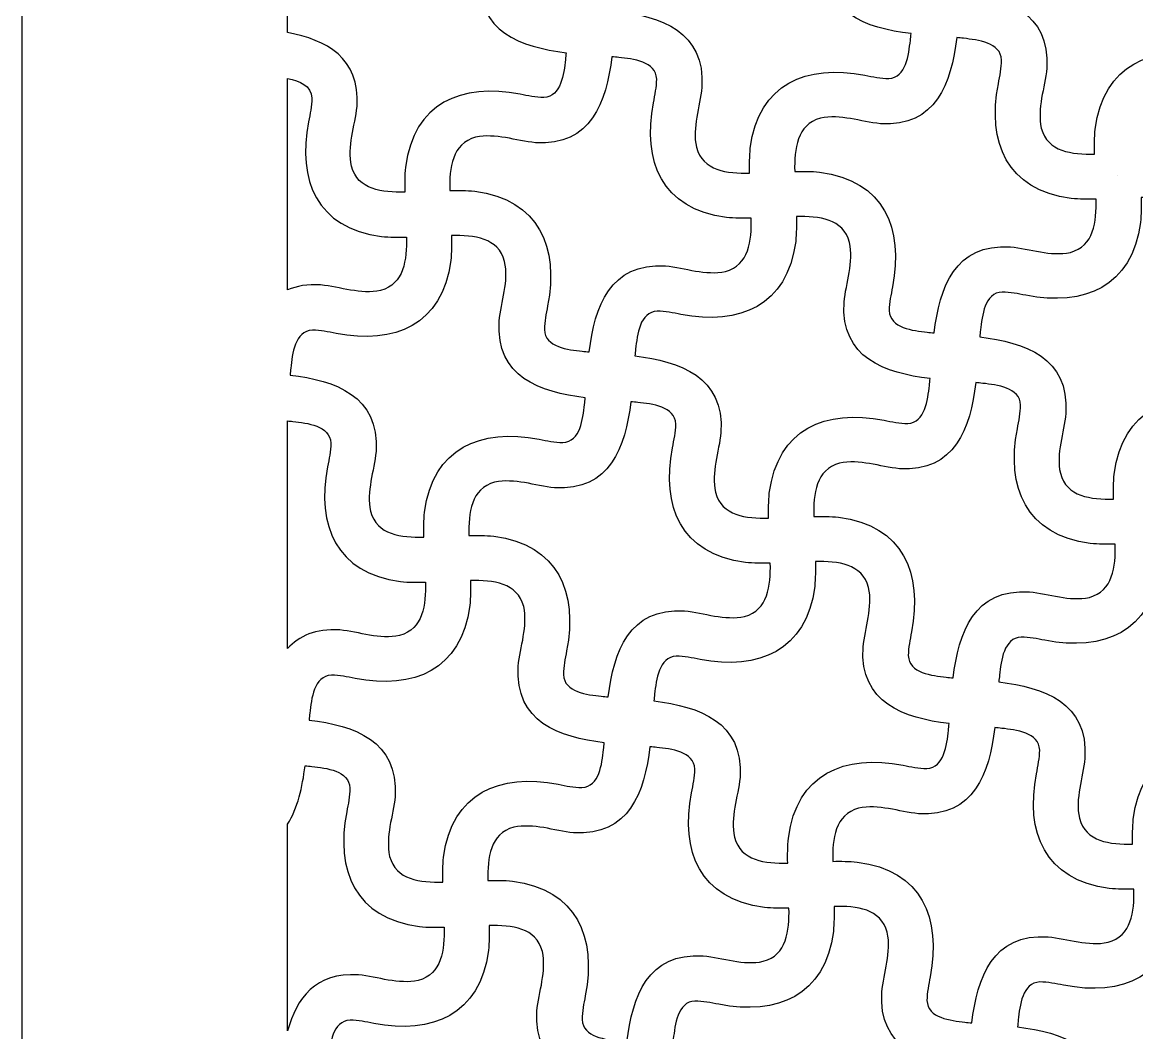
# Model space of a CAD drawing. Header units: centimetres. Extents: x 21.4 to 26.3, y -9 to 9.
# Drawn here: x 21.355 to 23.76, y -0.349 to 1.831 of the extents above; entities that cross this region are included whole.
import ezdxf

# ---------------------------------------------------------------- set-up
doc = ezdxf.new("R2010")
doc.units = ezdxf.units.CM
doc.header["$MEASUREMENT"] = 0
doc.layers.add('layer 1', color=7, linetype='Continuous')

msp = doc.modelspace()

# ---------------------------------------------------------------- linework, layer by layer
at = {"layer": 'layer 1', "color": 250, "lineweight": 30}
for points, knots in [([(26.26393, 9.00077), (24.62756, 9.00077), (22.9912, 9.00077), (21.35484, 9.00077), (21.35484, 9.00077), (21.35484, 3.53168), (21.35484, -1.93741), (21.35484, -7.4065), (21.35484, -7.4065), (21.35485, -7.4065), (21.35487, -7.4065), (21.35488, -7.4065), (21.35488, -7.4065), (21.35488, -7.93741), (21.35488, -8.46832), (21.35488, -8.99923), (21.35488, -8.99923), (21.54579, -8.99923), (21.7367, -8.99923), (21.92761, -8.99923), (21.92761, -8.99923), (21.92761, -8.91741), (21.92761, -8.83559), (21.92761, -8.75378), (21.92761, -8.75378), (22.12955, -8.75378), (22.33149, -8.75378), (22.53343, -8.75378), (22.53343, -8.75378), (22.53343, -8.5939), (22.53343, -8.43402), (22.53343, -8.27413), (22.53343, -8.27413), (22.61512, -8.27251), (22.69682, -8.27088), (22.77852, -8.26924), (22.77852, -8.26924), (22.79303, -8.31061), (22.81203, -8.34649), (22.84361, -8.37815), (22.84361, -8.37815), (22.87451, -8.40916), (22.90645, -8.42833), (22.94397, -8.43705), (22.94397, -8.43705), (22.99363, -8.4486), (23.04607, -8.44357), (23.08592, -8.4088), (23.08592, -8.4088), (23.1245, -8.37513), (23.14676, -8.32123), (23.15475, -8.2698), (23.15475, -8.2698), (23.17757, -8.27211), (23.19699, -8.27158), (23.2153, -8.26896), (23.2153, -8.26896), (23.30666, -8.25588), (23.34982, -8.19807), (23.35753, -8.11089), (23.35753, -8.11089), (23.35942, -8.08953), (23.35792, -8.06844), (23.35113, -8.04988), (23.35113, -8.04988), (23.35257, -8.05023), (23.354, -8.05059), (23.35544, -8.05095), (23.35544, -8.05095), (23.38768, -8.0621), (23.41992, -8.07324), (23.45216, -8.08439), (23.45216, -8.08439), (23.47151, -8.28195), (23.62407, -8.43577), (23.8094, -8.43577), (23.8094, -8.43577), (23.99474, -8.43577), (24.1473, -8.28195), (24.16664, -8.08439), (24.16664, -8.08439), (24.19889, -8.07324), (24.23113, -8.0621), (24.26337, -8.05095), (24.26337, -8.05095), (24.2648, -8.05059), (24.26624, -8.05023), (24.26767, -8.04988), (24.26767, -8.04988), (24.26089, -8.06844), (24.25938, -8.08953), (24.26127, -8.11089), (24.26127, -8.11089), (24.26899, -8.19807), (24.31214, -8.25588), (24.40351, -8.26896), (24.40351, -8.26896), (24.42182, -8.27158), (24.44123, -8.27211), (24.46405, -8.2698), (24.46405, -8.2698), (24.47205, -8.32123), (24.49431, -8.37513), (24.53288, -8.4088), (24.53288, -8.4088), (24.57274, -8.44357), (24.62518, -8.4486), (24.67483, -8.43705), (24.67483, -8.43705), (24.71235, -8.42833), (24.74429, -8.40916), (24.7752, -8.37815), (24.7752, -8.37815), (24.80677, -8.34649), (24.82578, -8.31061), (24.84029, -8.26924), (24.84029, -8.26924), (24.92198, -8.27088), (25.00368, -8.27251), (25.08538, -8.27413), (25.08538, -8.27413), (25.08538, -8.43402), (25.08538, -8.5939), (25.08538, -8.75378), (25.08538, -8.75378), (25.28732, -8.75378), (25.48926, -8.75378), (25.6912, -8.75378), (25.6912, -8.75378), (25.6912, -8.83559), (25.6912, -8.91741), (25.6912, -8.99923), (25.6912, -8.99923), (25.88211, -8.99923), (26.07302, -8.99923), (26.26393, -8.99923), (26.26393, -8.99923), (26.26393, -8.46832), (26.26393, -7.93741), (26.26393, -7.4065), (26.26393, -7.4065), (26.26393, -1.93741), (26.26393, 3.53168), (26.26393, 9.00077)], [0, 0, 0, 0, 0.027027, 0.027027, 0.027027, 0.027027, 0.0540541, 0.0540541, 0.0540541, 0.0540541, 0.0810811, 0.0810811, 0.0810811, 0.0810811, 0.1081081, 0.1081081, 0.1081081, 0.1081081, 0.1351351, 0.1351351, 0.1351351, 0.1351351, 0.1621622, 0.1621622, 0.1621622, 0.1621622, 0.1891892, 0.1891892, 0.1891892, 0.1891892, 0.2162162, 0.2162162, 0.2162162, 0.2162162, 0.2432432, 0.2432432, 0.2432432, 0.2432432, 0.2702703, 0.2702703, 0.2702703, 0.2702703, 0.2972973, 0.2972973, 0.2972973, 0.2972973, 0.3243243, 0.3243243, 0.3243243, 0.3243243, 0.3513514, 0.3513514, 0.3513514, 0.3513514, 0.3783784, 0.3783784, 0.3783784, 0.3783784, 0.4054054, 0.4054054, 0.4054054, 0.4054054, 0.4324324, 0.4324324, 0.4324324, 0.4324324, 0.4594595, 0.4594595, 0.4594595, 0.4594595, 0.4864865, 0.4864865, 0.4864865, 0.4864865, 0.5135135, 0.5135135, 0.5135135, 0.5135135, 0.5405405, 0.5405405, 0.5405405, 0.5405405, 0.5675676, 0.5675676, 0.5675676, 0.5675676, 0.5945946, 0.5945946, 0.5945946, 0.5945946, 0.6216216, 0.6216216, 0.6216216, 0.6216216, 0.6486486, 0.6486486, 0.6486486, 0.6486486, 0.6756757, 0.6756757, 0.6756757, 0.6756757, 0.7027027, 0.7027027, 0.7027027, 0.7027027, 0.7297297, 0.7297297, 0.7297297, 0.7297297, 0.7567568, 0.7567568, 0.7567568, 0.7567568, 0.7837838, 0.7837838, 0.7837838, 0.7837838, 0.8108108, 0.8108108, 0.8108108, 0.8108108, 0.8378378, 0.8378378, 0.8378378, 0.8378378, 0.8648649, 0.8648649, 0.8648649, 0.8648649, 0.8918919, 0.8918919, 0.8918919, 0.8918919, 0.9189189, 0.9189189, 0.9189189, 0.9189189, 0.9459459, 0.9459459, 0.9459459, 0.9459459, 1, 1, 1, 1]), ([(23.66893, 1.5465), (23.62051, 1.54537), (23.56762, 1.55131), (23.55415, 1.6022), (23.55415, 1.6022), (23.54475, 1.64505), (23.56172, 1.68885), (23.56601, 1.7315), (23.56601, 1.7315), (23.57322, 1.85198), (23.47815, 1.88413), (23.38027, 1.89627), (23.38027, 1.89627), (23.38074, 1.90131), (23.38124, 1.9063), (23.38178, 1.9112), (23.38178, 1.9112), (23.38532, 1.94158), (23.39049, 1.99131), (23.42856, 1.9931), (23.42856, 1.9931), (23.44586, 1.9929), (23.46278, 1.98935), (23.47971, 1.98606), (23.47971, 1.98606), (23.60597, 1.96173), (23.70907, 2.00372), (23.72726, 2.14336), (23.72726, 2.14336), (23.72882, 2.16135), (23.72902, 2.17923), (23.72871, 2.19714), (23.72871, 2.19714), (23.77714, 2.19827), (23.83003, 2.19233), (23.8435, 2.14144), (23.8435, 2.14144), (23.8529, 2.09857), (23.83593, 2.05479), (23.83165, 2.01214), (23.83165, 2.01214), (23.82443, 1.89165), (23.91949, 1.85951), (24.01737, 1.84736), (24.01737, 1.84736), (24.01691, 1.84233), (24.01641, 1.83734), (24.01586, 1.83243), (24.01586, 1.83243), (24.01232, 1.80206), (24.00716, 1.75233), (23.96909, 1.75053), (23.96909, 1.75053), (23.95178, 1.75074), (23.93486, 1.75429), (23.91793, 1.75757), (23.91793, 1.75757), (23.79168, 1.78191), (23.68858, 1.73991), (23.67038, 1.60028), (23.67038, 1.60028), (23.66883, 1.58228), (23.66863, 1.56441), (23.66893, 1.5465)], [0, 0, 0, 0, 0.0588235, 0.0588235, 0.0588235, 0.0588235, 0.1176471, 0.1176471, 0.1176471, 0.1176471, 0.1764706, 0.1764706, 0.1764706, 0.1764706, 0.2352941, 0.2352941, 0.2352941, 0.2352941, 0.2941176, 0.2941176, 0.2941176, 0.2941176, 0.3529412, 0.3529412, 0.3529412, 0.3529412, 0.4117647, 0.4117647, 0.4117647, 0.4117647, 0.4705882, 0.4705882, 0.4705882, 0.4705882, 0.5294118, 0.5294118, 0.5294118, 0.5294118, 0.5882353, 0.5882353, 0.5882353, 0.5882353, 0.6470588, 0.6470588, 0.6470588, 0.6470588, 0.7058824, 0.7058824, 0.7058824, 0.7058824, 0.7647059, 0.7647059, 0.7647059, 0.7647059, 0.8235294, 0.8235294, 0.8235294, 0.8235294, 0.8823529, 0.8823529, 0.8823529, 0.8823529, 1, 1, 1, 1]), ([(22.63592, 1.85517), (22.63639, 1.8602), (22.63688, 1.86519), (22.63744, 1.8701), (22.63744, 1.8701), (22.64097, 1.90048), (22.64614, 1.9502), (22.68421, 1.95199), (22.68421, 1.95199), (22.70151, 1.9518), (22.71843, 1.94824), (22.73536, 1.94496), (22.73536, 1.94496), (22.86163, 1.92063), (22.96472, 1.96261), (22.98291, 2.10225), (22.98291, 2.10225), (22.98447, 2.12025), (22.98467, 2.13811), (22.98436, 2.15603), (22.98436, 2.15603), (23.03278, 2.15716), (23.08567, 2.15122), (23.09915, 2.10032), (23.09915, 2.10032), (23.10856, 2.05747), (23.09158, 2.01367), (23.08729, 1.97102), (23.08729, 1.97102), (23.08007, 1.85055), (23.17515, 1.8184), (23.27303, 1.80625), (23.27303, 1.80625), (23.27256, 1.80122), (23.27206, 1.79623), (23.27151, 1.79132), (23.27151, 1.79132), (23.26798, 1.76095), (23.26281, 1.71122), (23.22474, 1.70943), (23.22474, 1.70943), (23.20744, 1.70962), (23.19052, 1.71318), (23.17359, 1.71646), (23.17359, 1.71646), (23.04733, 1.74079), (22.94423, 1.69881), (22.92603, 1.55917), (22.92603, 1.55917), (22.92448, 1.54118), (22.92428, 1.5233), (22.92459, 1.5054), (22.92459, 1.5054), (22.87616, 1.50426), (22.82328, 1.5102), (22.8098, 1.56109), (22.8098, 1.56109), (22.80039, 1.60395), (22.81737, 1.64775), (22.82166, 1.6904), (22.82166, 1.6904), (22.82887, 1.81087), (22.7338, 1.84302), (22.63592, 1.85517)], [0, 0, 0, 0, 0.0588235, 0.0588235, 0.0588235, 0.0588235, 0.1176471, 0.1176471, 0.1176471, 0.1176471, 0.1764706, 0.1764706, 0.1764706, 0.1764706, 0.2352941, 0.2352941, 0.2352941, 0.2352941, 0.2941176, 0.2941176, 0.2941176, 0.2941176, 0.3529412, 0.3529412, 0.3529412, 0.3529412, 0.4117647, 0.4117647, 0.4117647, 0.4117647, 0.4705882, 0.4705882, 0.4705882, 0.4705882, 0.5294118, 0.5294118, 0.5294118, 0.5294118, 0.5882353, 0.5882353, 0.5882353, 0.5882353, 0.6470588, 0.6470588, 0.6470588, 0.6470588, 0.7058824, 0.7058824, 0.7058824, 0.7058824, 0.7647059, 0.7647059, 0.7647059, 0.7647059, 0.8235294, 0.8235294, 0.8235294, 0.8235294, 0.8823529, 0.8823529, 0.8823529, 0.8823529, 1, 1, 1, 1]), ([(21.92757, 1.9083), (21.92757, 1.87503), (21.92757, 1.84177), (21.92757, 1.8085), (21.92757, 1.8085), (22.0114, 1.79261), (22.08363, 1.75487), (22.07731, 1.64929), (22.07731, 1.64929), (22.07302, 1.60664), (22.05604, 1.56284), (22.06544, 1.51999), (22.06544, 1.51999), (22.07892, 1.46909), (22.13181, 1.46315), (22.18024, 1.46428), (22.18024, 1.46428), (22.17994, 1.48219), (22.18013, 1.50006), (22.18168, 1.51806), (22.18168, 1.51806), (22.19988, 1.6577), (22.30298, 1.69969), (22.42923, 1.67535), (22.42923, 1.67535), (22.44616, 1.67207), (22.46308, 1.66851), (22.48039, 1.66833), (22.48039, 1.66833), (22.51846, 1.67011), (22.52363, 1.71985), (22.52716, 1.75022), (22.52716, 1.75022), (22.52771, 1.75513), (22.52821, 1.76011), (22.52867, 1.76515), (22.52867, 1.76515), (22.4308, 1.77729), (22.33573, 1.80945), (22.34294, 1.92992), (22.34294, 1.92992), (22.34723, 1.97257), (22.3642, 2.01637), (22.3548, 2.05922), (22.3548, 2.05922), (22.34132, 2.11011), (22.28845, 2.11605), (22.24002, 2.11492), (22.24002, 2.11492), (22.24032, 2.09701), (22.24012, 2.07913), (22.23857, 2.06114), (22.23857, 2.06114), (22.22038, 1.9215), (22.11728, 1.87952), (21.99102, 1.90385), (21.99102, 1.90385), (21.97409, 1.90714), (21.95716, 1.91068), (21.93985, 1.91088), (21.93985, 1.91088), (21.9353, 1.91067), (21.93123, 1.90977), (21.92757, 1.9083)], [0, 0, 0, 0, 0.0588235, 0.0588235, 0.0588235, 0.0588235, 0.1176471, 0.1176471, 0.1176471, 0.1176471, 0.1764706, 0.1764706, 0.1764706, 0.1764706, 0.2352941, 0.2352941, 0.2352941, 0.2352941, 0.2941176, 0.2941176, 0.2941176, 0.2941176, 0.3529412, 0.3529412, 0.3529412, 0.3529412, 0.4117647, 0.4117647, 0.4117647, 0.4117647, 0.4705882, 0.4705882, 0.4705882, 0.4705882, 0.5294118, 0.5294118, 0.5294118, 0.5294118, 0.5882353, 0.5882353, 0.5882353, 0.5882353, 0.6470588, 0.6470588, 0.6470588, 0.6470588, 0.7058824, 0.7058824, 0.7058824, 0.7058824, 0.7647059, 0.7647059, 0.7647059, 0.7647059, 0.8235294, 0.8235294, 0.8235294, 0.8235294, 0.8823529, 0.8823529, 0.8823529, 0.8823529, 1, 1, 1, 1]), ([(23.02189, 1.50897), (23.02076, 1.5574), (23.02669, 1.61029), (23.07759, 1.62377), (23.07759, 1.62377), (23.12044, 1.63317), (23.16424, 1.61619), (23.2069, 1.61191), (23.2069, 1.61191), (23.32737, 1.60469), (23.35951, 1.69976), (23.37165, 1.79764), (23.37165, 1.79764), (23.37669, 1.79718), (23.38168, 1.79667), (23.38659, 1.79613), (23.38659, 1.79613), (23.41697, 1.79259), (23.4667, 1.78742), (23.46849, 1.74936), (23.46849, 1.74936), (23.46829, 1.73206), (23.46474, 1.71513), (23.46146, 1.6982), (23.46146, 1.6982), (23.43712, 1.57194), (23.4791, 1.46884), (23.61874, 1.45064), (23.61874, 1.45064), (23.63674, 1.44909), (23.65461, 1.44889), (23.67252, 1.44919), (23.67252, 1.44919), (23.67365, 1.40077), (23.66771, 1.34789), (23.61682, 1.33441), (23.61682, 1.33441), (23.57397, 1.32501), (23.53017, 1.34199), (23.48751, 1.34627), (23.48751, 1.34627), (23.36704, 1.35348), (23.3349, 1.25841), (23.32275, 1.16054), (23.32275, 1.16054), (23.31772, 1.161), (23.31274, 1.1615), (23.30782, 1.16205), (23.30782, 1.16205), (23.27745, 1.16558), (23.22771, 1.17076), (23.22592, 1.20882), (23.22592, 1.20882), (23.22612, 1.22613), (23.22967, 1.24305), (23.23295, 1.25997), (23.23295, 1.25997), (23.25728, 1.38624), (23.2153, 1.48934), (23.07566, 1.50753), (23.07566, 1.50753), (23.05767, 1.50909), (23.03979, 1.50927), (23.02189, 1.50897)], [0, 0, 0, 0, 0.0588235, 0.0588235, 0.0588235, 0.0588235, 0.1176471, 0.1176471, 0.1176471, 0.1176471, 0.1764706, 0.1764706, 0.1764706, 0.1764706, 0.2352941, 0.2352941, 0.2352941, 0.2352941, 0.2941176, 0.2941176, 0.2941176, 0.2941176, 0.3529412, 0.3529412, 0.3529412, 0.3529412, 0.4117647, 0.4117647, 0.4117647, 0.4117647, 0.4705882, 0.4705882, 0.4705882, 0.4705882, 0.5294118, 0.5294118, 0.5294118, 0.5294118, 0.5882353, 0.5882353, 0.5882353, 0.5882353, 0.6470588, 0.6470588, 0.6470588, 0.6470588, 0.7058824, 0.7058824, 0.7058824, 0.7058824, 0.7647059, 0.7647059, 0.7647059, 0.7647059, 0.8235294, 0.8235294, 0.8235294, 0.8235294, 0.8823529, 0.8823529, 0.8823529, 0.8823529, 1, 1, 1, 1]), ([(22.27754, 1.46787), (22.27641, 1.51629), (22.28234, 1.56918), (22.33324, 1.58266), (22.33324, 1.58266), (22.37609, 1.59207), (22.41989, 1.57509), (22.46254, 1.5708), (22.46254, 1.5708), (22.58302, 1.56358), (22.61517, 1.65866), (22.62731, 1.75653), (22.62731, 1.75653), (22.63234, 1.75607), (22.63733, 1.75557), (22.64223, 1.75502), (22.64223, 1.75502), (22.67262, 1.75148), (22.72234, 1.74632), (22.72414, 1.70825), (22.72414, 1.70825), (22.72394, 1.69095), (22.72039, 1.67402), (22.71711, 1.65709), (22.71711, 1.65709), (22.69277, 1.53084), (22.73476, 1.42774), (22.87438, 1.40954), (22.87438, 1.40954), (22.89239, 1.40799), (22.91027, 1.40779), (22.92817, 1.40809), (22.92817, 1.40809), (22.92931, 1.35967), (22.92336, 1.30678), (22.87246, 1.29331), (22.87246, 1.29331), (22.82961, 1.2839), (22.78582, 1.30087), (22.74317, 1.30516), (22.74317, 1.30516), (22.62269, 1.31238), (22.59055, 1.2173), (22.57841, 1.11943), (22.57841, 1.11943), (22.57336, 1.1199), (22.56838, 1.12039), (22.56347, 1.12094), (22.56347, 1.12094), (22.53309, 1.12448), (22.48336, 1.12964), (22.48157, 1.16772), (22.48157, 1.16772), (22.48177, 1.18502), (22.48531, 1.20194), (22.4886, 1.21887), (22.4886, 1.21887), (22.51294, 1.34513), (22.47095, 1.44823), (22.33132, 1.46642), (22.33132, 1.46642), (22.31332, 1.46798), (22.29544, 1.46818), (22.27754, 1.46787)], [0, 0, 0, 0, 0.0588235, 0.0588235, 0.0588235, 0.0588235, 0.1176471, 0.1176471, 0.1176471, 0.1176471, 0.1764706, 0.1764706, 0.1764706, 0.1764706, 0.2352941, 0.2352941, 0.2352941, 0.2352941, 0.2941176, 0.2941176, 0.2941176, 0.2941176, 0.3529412, 0.3529412, 0.3529412, 0.3529412, 0.4117647, 0.4117647, 0.4117647, 0.4117647, 0.4705882, 0.4705882, 0.4705882, 0.4705882, 0.5294118, 0.5294118, 0.5294118, 0.5294118, 0.5882353, 0.5882353, 0.5882353, 0.5882353, 0.6470588, 0.6470588, 0.6470588, 0.6470588, 0.7058824, 0.7058824, 0.7058824, 0.7058824, 0.7647059, 0.7647059, 0.7647059, 0.7647059, 0.8235294, 0.8235294, 0.8235294, 0.8235294, 0.8823529, 0.8823529, 0.8823529, 0.8823529, 1, 1, 1, 1]), ([(21.92757, 1.70966), (21.92757, 1.55759), (21.92757, 1.40552), (21.92757, 1.25345), (21.92757, 1.25345), (21.94703, 1.26179), (21.97047, 1.26575), (21.99881, 1.26405), (21.99881, 1.26405), (22.04147, 1.25977), (22.08526, 1.24279), (22.12812, 1.25219), (22.12812, 1.25219), (22.17901, 1.26567), (22.18495, 1.31856), (22.18383, 1.36698), (22.18383, 1.36698), (22.16592, 1.36668), (22.14804, 1.36687), (22.13004, 1.36842), (22.13004, 1.36842), (21.99041, 1.38663), (21.94842, 1.48973), (21.97276, 1.61599), (21.97276, 1.61599), (21.97605, 1.63292), (21.97959, 1.64984), (21.97979, 1.66714), (21.97979, 1.66714), (21.97852, 1.69417), (21.95309, 1.70461), (21.92757, 1.70966)], [0, 0, 0, 0, 0.1111111, 0.1111111, 0.1111111, 0.1111111, 0.2222222, 0.2222222, 0.2222222, 0.2222222, 0.3333333, 0.3333333, 0.3333333, 0.3333333, 0.4444444, 0.4444444, 0.4444444, 0.4444444, 0.5555556, 0.5555556, 0.5555556, 0.5555556, 0.6666667, 0.6666667, 0.6666667, 0.6666667, 0.7777778, 0.7777778, 0.7777778, 0.7777778, 1, 1, 1, 1]), ([(23.71938, 1.49964), (23.71938, 1.49964), (23.71938, 1.49964), (23.71938, 1.49964), (23.71938, 1.49964), (23.71938, 1.49964), (23.71938, 1.49964), (23.71938, 1.49964), (23.71938, 1.49964), (23.71938, 1.49964), (23.71938, 1.49964), (23.71938, 1.49964), (23.71938, 1.49964), (23.71938, 1.49964), (23.71938, 1.49964), (23.71938, 1.49964)], [0, 0, 0, 0, 0.2, 0.2, 0.2, 0.2, 0.4, 0.4, 0.4, 0.4, 0.6, 0.6, 0.6, 0.6, 1, 1, 1, 1]), ([(23.71004, 0.80215), (23.66161, 0.80102), (23.60873, 0.80696), (23.59525, 0.85786), (23.59525, 0.85786), (23.58585, 0.90071), (23.60282, 0.94451), (23.60712, 0.98715), (23.60712, 0.98715), (23.61434, 1.10763), (23.51926, 1.13978), (23.42138, 1.15192), (23.42138, 1.15192), (23.42185, 1.15697), (23.42235, 1.16195), (23.42289, 1.16685), (23.42289, 1.16685), (23.42643, 1.19723), (23.4316, 1.24697), (23.46966, 1.24875), (23.46966, 1.24875), (23.48697, 1.24855), (23.5039, 1.24501), (23.52082, 1.24172), (23.52082, 1.24172), (23.64708, 1.21739), (23.75018, 1.25938), (23.76837, 1.39901), (23.76837, 1.39901), (23.76993, 1.417), (23.77012, 1.43488), (23.76982, 1.4528), (23.76982, 1.4528), (23.81824, 1.45392), (23.87114, 1.44798), (23.88461, 1.39708), (23.88461, 1.39708), (23.89402, 1.35423), (23.87704, 1.31043), (23.87275, 1.26778), (23.87275, 1.26778), (23.86553, 1.14731), (23.9606, 1.11516), (24.05848, 1.10301), (24.05848, 1.10301), (24.05801, 1.09797), (24.05753, 1.09299), (24.05697, 1.08809), (24.05697, 1.08809), (24.05343, 1.05771), (24.04827, 1.00797), (24.0102, 1.00619), (24.0102, 1.00619), (23.9929, 1.00638), (23.97597, 1.00994), (23.95904, 1.01321), (23.95904, 1.01321), (23.83278, 1.03755), (23.72968, 0.99556), (23.71149, 0.85593), (23.71149, 0.85593), (23.70993, 0.83793), (23.70973, 0.82005), (23.71004, 0.80215)], [0, 0, 0, 0, 0.0588235, 0.0588235, 0.0588235, 0.0588235, 0.1176471, 0.1176471, 0.1176471, 0.1176471, 0.1764706, 0.1764706, 0.1764706, 0.1764706, 0.2352941, 0.2352941, 0.2352941, 0.2352941, 0.2941176, 0.2941176, 0.2941176, 0.2941176, 0.3529412, 0.3529412, 0.3529412, 0.3529412, 0.4117647, 0.4117647, 0.4117647, 0.4117647, 0.4705882, 0.4705882, 0.4705882, 0.4705882, 0.5294118, 0.5294118, 0.5294118, 0.5294118, 0.5882353, 0.5882353, 0.5882353, 0.5882353, 0.6470588, 0.6470588, 0.6470588, 0.6470588, 0.7058824, 0.7058824, 0.7058824, 0.7058824, 0.7647059, 0.7647059, 0.7647059, 0.7647059, 0.8235294, 0.8235294, 0.8235294, 0.8235294, 0.8823529, 0.8823529, 0.8823529, 0.8823529, 1, 1, 1, 1]), ([(22.96569, 0.76104), (22.91727, 0.7599), (22.86439, 0.76585), (22.8509, 0.81675), (22.8509, 0.81675), (22.84151, 0.8596), (22.85847, 0.9034), (22.86276, 0.94604), (22.86276, 0.94604), (22.86999, 1.06652), (22.7749, 1.09867), (22.67704, 1.11081), (22.67704, 1.11081), (22.6775, 1.11585), (22.67799, 1.12083), (22.67854, 1.12574), (22.67854, 1.12574), (22.68207, 1.15612), (22.68725, 1.20586), (22.72531, 1.20764), (22.72531, 1.20764), (22.74262, 1.20744), (22.75954, 1.2039), (22.77648, 1.20061), (22.77648, 1.20061), (22.90273, 1.17628), (23.00583, 1.21826), (23.02403, 1.3579), (23.02403, 1.3579), (23.02558, 1.3759), (23.02578, 1.39378), (23.02548, 1.41168), (23.02548, 1.41168), (23.0739, 1.41281), (23.12678, 1.40687), (23.14026, 1.35597), (23.14026, 1.35597), (23.14966, 1.31312), (23.1327, 1.26933), (23.12841, 1.22667), (23.12841, 1.22667), (23.12118, 1.1062), (23.21625, 1.07405), (23.31413, 1.0619), (23.31413, 1.0619), (23.31367, 1.05687), (23.31317, 1.05189), (23.31262, 1.04698), (23.31262, 1.04698), (23.30909, 1.0166), (23.30393, 0.96687), (23.26585, 0.96508), (23.26585, 0.96508), (23.24855, 0.96528), (23.23163, 0.96882), (23.21469, 0.97211), (23.21469, 0.97211), (23.08844, 0.99644), (22.98534, 0.95445), (22.96714, 0.81483), (22.96714, 0.81483), (22.96559, 0.79683), (22.96539, 0.77895), (22.96569, 0.76104)], [0, 0, 0, 0, 0.0588235, 0.0588235, 0.0588235, 0.0588235, 0.1176471, 0.1176471, 0.1176471, 0.1176471, 0.1764706, 0.1764706, 0.1764706, 0.1764706, 0.2352941, 0.2352941, 0.2352941, 0.2352941, 0.2941176, 0.2941176, 0.2941176, 0.2941176, 0.3529412, 0.3529412, 0.3529412, 0.3529412, 0.4117647, 0.4117647, 0.4117647, 0.4117647, 0.4705882, 0.4705882, 0.4705882, 0.4705882, 0.5294118, 0.5294118, 0.5294118, 0.5294118, 0.5882353, 0.5882353, 0.5882353, 0.5882353, 0.6470588, 0.6470588, 0.6470588, 0.6470588, 0.7058824, 0.7058824, 0.7058824, 0.7058824, 0.7647059, 0.7647059, 0.7647059, 0.7647059, 0.8235294, 0.8235294, 0.8235294, 0.8235294, 0.8823529, 0.8823529, 0.8823529, 0.8823529, 1, 1, 1, 1]), ([(22.22134, 0.71993), (22.17292, 0.7188), (22.12004, 0.72474), (22.10655, 0.77564), (22.10655, 0.77564), (22.09715, 0.81849), (22.11412, 0.86229), (22.11842, 0.90494), (22.11842, 0.90494), (22.12563, 1.02542), (22.03055, 1.05757), (21.93269, 1.0697), (21.93269, 1.0697), (21.93314, 1.07475), (21.93364, 1.07973), (21.93419, 1.08464), (21.93419, 1.08464), (21.93773, 1.11502), (21.94289, 1.16475), (21.98096, 1.16654), (21.98096, 1.16654), (21.99826, 1.16634), (22.01519, 1.16279), (22.03212, 1.1595), (22.03212, 1.1595), (22.15837, 1.13517), (22.26147, 1.17716), (22.27968, 1.3168), (22.27968, 1.3168), (22.28123, 1.33479), (22.28142, 1.35266), (22.28112, 1.37058), (22.28112, 1.37058), (22.32955, 1.3717), (22.38243, 1.36577), (22.39592, 1.31486), (22.39592, 1.31486), (22.40532, 1.27201), (22.38834, 1.22822), (22.38405, 1.18557), (22.38405, 1.18557), (22.37684, 1.06509), (22.47191, 1.03295), (22.56978, 1.0208), (22.56978, 1.0208), (22.56933, 1.01576), (22.56882, 1.01078), (22.56828, 1.00587), (22.56828, 1.00587), (22.56474, 0.97549), (22.55957, 0.92576), (22.52149, 0.92397), (22.52149, 0.92397), (22.5042, 0.92416), (22.48728, 0.92772), (22.47034, 0.931), (22.47034, 0.931), (22.34409, 0.95534), (22.24098, 0.91335), (22.22279, 0.77372), (22.22279, 0.77372), (22.22123, 0.75571), (22.22104, 0.73783), (22.22134, 0.71993)], [0, 0, 0, 0, 0.0588235, 0.0588235, 0.0588235, 0.0588235, 0.1176471, 0.1176471, 0.1176471, 0.1176471, 0.1764706, 0.1764706, 0.1764706, 0.1764706, 0.2352941, 0.2352941, 0.2352941, 0.2352941, 0.2941176, 0.2941176, 0.2941176, 0.2941176, 0.3529412, 0.3529412, 0.3529412, 0.3529412, 0.4117647, 0.4117647, 0.4117647, 0.4117647, 0.4705882, 0.4705882, 0.4705882, 0.4705882, 0.5294118, 0.5294118, 0.5294118, 0.5294118, 0.5882353, 0.5882353, 0.5882353, 0.5882353, 0.6470588, 0.6470588, 0.6470588, 0.6470588, 0.7058824, 0.7058824, 0.7058824, 0.7058824, 0.7647059, 0.7647059, 0.7647059, 0.7647059, 0.8235294, 0.8235294, 0.8235294, 0.8235294, 0.8823529, 0.8823529, 0.8823529, 0.8823529, 1, 1, 1, 1]), ([(23.36386, 0.41619), (23.35882, 0.41665), (23.35383, 0.41715), (23.34892, 0.4177), (23.34892, 0.4177), (23.31855, 0.42123), (23.26882, 0.4264), (23.26703, 0.46447), (23.26703, 0.46447), (23.26723, 0.48177), (23.27078, 0.49869), (23.27406, 0.51563), (23.27406, 0.51563), (23.29839, 0.64188), (23.25641, 0.74498), (23.11677, 0.76319), (23.11677, 0.76319), (23.09877, 0.76474), (23.0809, 0.76493), (23.06299, 0.76463), (23.06299, 0.76463), (23.06187, 0.81305), (23.0678, 0.86595), (23.11869, 0.87942), (23.11869, 0.87942), (23.16154, 0.88882), (23.20535, 0.87185), (23.248, 0.86756), (23.248, 0.86756), (23.36848, 0.86035), (23.40062, 0.95542), (23.41277, 1.05329), (23.41277, 1.05329), (23.41781, 1.05283), (23.42279, 1.05232), (23.4277, 1.05178), (23.4277, 1.05178), (23.45808, 1.04825), (23.50781, 1.04307), (23.5096, 1.005), (23.5096, 1.005), (23.5094, 0.98771), (23.50585, 0.97079), (23.50257, 0.95385), (23.50257, 0.95385), (23.47823, 0.82759), (23.52022, 0.72449), (23.65985, 0.7063), (23.65985, 0.7063), (23.67784, 0.70474), (23.69572, 0.70455), (23.71363, 0.70484), (23.71363, 0.70484), (23.71476, 0.65642), (23.70882, 0.60354), (23.65792, 0.59006), (23.65792, 0.59006), (23.61507, 0.58065), (23.57128, 0.59763), (23.52863, 0.60192), (23.52863, 0.60192), (23.40815, 0.60914), (23.376, 0.51406), (23.36386, 0.41619)], [0, 0, 0, 0, 0.0588235, 0.0588235, 0.0588235, 0.0588235, 0.1176471, 0.1176471, 0.1176471, 0.1176471, 0.1764706, 0.1764706, 0.1764706, 0.1764706, 0.2352941, 0.2352941, 0.2352941, 0.2352941, 0.2941176, 0.2941176, 0.2941176, 0.2941176, 0.3529412, 0.3529412, 0.3529412, 0.3529412, 0.4117647, 0.4117647, 0.4117647, 0.4117647, 0.4705882, 0.4705882, 0.4705882, 0.4705882, 0.5294118, 0.5294118, 0.5294118, 0.5294118, 0.5882353, 0.5882353, 0.5882353, 0.5882353, 0.6470588, 0.6470588, 0.6470588, 0.6470588, 0.7058824, 0.7058824, 0.7058824, 0.7058824, 0.7647059, 0.7647059, 0.7647059, 0.7647059, 0.8235294, 0.8235294, 0.8235294, 0.8235294, 0.8823529, 0.8823529, 0.8823529, 0.8823529, 1, 1, 1, 1]), ([(22.31865, 0.72352), (22.31751, 0.77194), (22.32346, 0.82483), (22.37435, 0.83831), (22.37435, 0.83831), (22.4172, 0.84772), (22.461, 0.83074), (22.50365, 0.82645), (22.50365, 0.82645), (22.62412, 0.81923), (22.65627, 0.91431), (22.66841, 1.01218), (22.66841, 1.01218), (22.67346, 1.01172), (22.67844, 1.01121), (22.68334, 1.01067), (22.68334, 1.01067), (22.71372, 1.00714), (22.76346, 1.00197), (22.76524, 0.9639), (22.76524, 0.9639), (22.76504, 0.9466), (22.7615, 0.92967), (22.75822, 0.91274), (22.75822, 0.91274), (22.73388, 0.78648), (22.77587, 0.68338), (22.9155, 0.66519), (22.9155, 0.66519), (22.9335, 0.66363), (22.95138, 0.66343), (22.96929, 0.66373), (22.96929, 0.66373), (22.97041, 0.61531), (22.96447, 0.56243), (22.91357, 0.54895), (22.91357, 0.54895), (22.87072, 0.53955), (22.82692, 0.55653), (22.78428, 0.56082), (22.78428, 0.56082), (22.6638, 0.56803), (22.63166, 0.47296), (22.61951, 0.37508), (22.61951, 0.37508), (22.61446, 0.37554), (22.60948, 0.37604), (22.60458, 0.37659), (22.60458, 0.37659), (22.5742, 0.38013), (22.52446, 0.3853), (22.52268, 0.42336), (22.52268, 0.42336), (22.52288, 0.44067), (22.52643, 0.45759), (22.5297, 0.47452), (22.5297, 0.47452), (22.55404, 0.60078), (22.51205, 0.70389), (22.37242, 0.72207), (22.37242, 0.72207), (22.35443, 0.72362), (22.33655, 0.72382), (22.31865, 0.72352)], [0, 0, 0, 0, 0.0588235, 0.0588235, 0.0588235, 0.0588235, 0.1176471, 0.1176471, 0.1176471, 0.1176471, 0.1764706, 0.1764706, 0.1764706, 0.1764706, 0.2352941, 0.2352941, 0.2352941, 0.2352941, 0.2941176, 0.2941176, 0.2941176, 0.2941176, 0.3529412, 0.3529412, 0.3529412, 0.3529412, 0.4117647, 0.4117647, 0.4117647, 0.4117647, 0.4705882, 0.4705882, 0.4705882, 0.4705882, 0.5294118, 0.5294118, 0.5294118, 0.5294118, 0.5882353, 0.5882353, 0.5882353, 0.5882353, 0.6470588, 0.6470588, 0.6470588, 0.6470588, 0.7058824, 0.7058824, 0.7058824, 0.7058824, 0.7647059, 0.7647059, 0.7647059, 0.7647059, 0.8235294, 0.8235294, 0.8235294, 0.8235294, 0.8823529, 0.8823529, 0.8823529, 0.8823529, 1, 1, 1, 1]), ([(21.92757, 0.97074), (21.92757, 0.80703), (21.92757, 0.64332), (21.92757, 0.4796), (21.92757, 0.4796), (21.95216, 0.50677), (21.98776, 0.52283), (22.03992, 0.5197), (22.03992, 0.5197), (22.08258, 0.51542), (22.12638, 0.49843), (22.16923, 0.50785), (22.16923, 0.50785), (22.22012, 0.52132), (22.22606, 0.57421), (22.22493, 0.62264), (22.22493, 0.62264), (22.20702, 0.62233), (22.18914, 0.62252), (22.17115, 0.62408), (22.17115, 0.62408), (22.03151, 0.64228), (21.98953, 0.74538), (22.01386, 0.87163), (22.01386, 0.87163), (22.01714, 0.88857), (22.0207, 0.90549), (22.0209, 0.92279), (22.0209, 0.92279), (22.0191, 0.96086), (21.96937, 0.96603), (21.939, 0.96956), (21.939, 0.96956), (21.93522, 0.96998), (21.93141, 0.97038), (21.92757, 0.97074)], [0, 0, 0, 0, 0.1, 0.1, 0.1, 0.1, 0.2, 0.2, 0.2, 0.2, 0.3, 0.3, 0.3, 0.3, 0.4, 0.4, 0.4, 0.4, 0.5, 0.5, 0.5, 0.5, 0.6, 0.6, 0.6, 0.6, 0.7, 0.7, 0.7, 0.7, 0.8, 0.8, 0.8, 0.8, 1, 1, 1, 1]), ([(23.75115, 0.0578), (23.70272, 0.05667), (23.64984, 0.06261), (23.63635, 0.11351), (23.63635, 0.11351), (23.62695, 0.15635), (23.64394, 0.20015), (23.64822, 0.2428), (23.64822, 0.2428), (23.65544, 0.36328), (23.56036, 0.39543), (23.46249, 0.40757), (23.46249, 0.40757), (23.46295, 0.41261), (23.46344, 0.41759), (23.464, 0.4225), (23.464, 0.4225), (23.46753, 0.45288), (23.47271, 0.50261), (23.51077, 0.5044), (23.51077, 0.5044), (23.52808, 0.5042), (23.545, 0.50066), (23.56192, 0.49737), (23.56192, 0.49737), (23.68819, 0.47304), (23.79129, 0.51502), (23.80948, 0.65466), (23.80948, 0.65466), (23.81104, 0.67265), (23.81123, 0.69053), (23.81093, 0.70844), (23.81093, 0.70844), (23.85935, 0.70957), (23.91223, 0.70363), (23.92572, 0.65274), (23.92572, 0.65274), (23.93511, 0.60989), (23.91814, 0.56608), (23.91385, 0.52343), (23.91385, 0.52343), (23.90664, 0.40295), (24.00172, 0.37081), (24.09959, 0.35866), (24.09959, 0.35866), (24.09912, 0.35362), (24.09862, 0.34864), (24.09808, 0.34374), (24.09808, 0.34374), (24.09454, 0.31336), (24.08937, 0.26363), (24.0513, 0.26183), (24.0513, 0.26183), (24.034, 0.26203), (24.01707, 0.26558), (24.00015, 0.26886), (24.00015, 0.26886), (23.87389, 0.2932), (23.77079, 0.25121), (23.7526, 0.11158), (23.7526, 0.11158), (23.75104, 0.09359), (23.75085, 0.07571), (23.75115, 0.0578)], [0, 0, 0, 0, 0.0588235, 0.0588235, 0.0588235, 0.0588235, 0.1176471, 0.1176471, 0.1176471, 0.1176471, 0.1764706, 0.1764706, 0.1764706, 0.1764706, 0.2352941, 0.2352941, 0.2352941, 0.2352941, 0.2941176, 0.2941176, 0.2941176, 0.2941176, 0.3529412, 0.3529412, 0.3529412, 0.3529412, 0.4117647, 0.4117647, 0.4117647, 0.4117647, 0.4705882, 0.4705882, 0.4705882, 0.4705882, 0.5294118, 0.5294118, 0.5294118, 0.5294118, 0.5882353, 0.5882353, 0.5882353, 0.5882353, 0.6470588, 0.6470588, 0.6470588, 0.6470588, 0.7058824, 0.7058824, 0.7058824, 0.7058824, 0.7647059, 0.7647059, 0.7647059, 0.7647059, 0.8235294, 0.8235294, 0.8235294, 0.8235294, 0.8823529, 0.8823529, 0.8823529, 0.8823529, 1, 1, 1, 1]), ([(23.06658, 0.66733), (23.11501, 0.66845), (23.16789, 0.66252), (23.18137, 0.61162), (23.18137, 0.61162), (23.19077, 0.56877), (23.1738, 0.52497), (23.16951, 0.48232), (23.16951, 0.48232), (23.16229, 0.36185), (23.25737, 0.3297), (23.35523, 0.31756), (23.35523, 0.31756), (23.35478, 0.31252), (23.35428, 0.30753), (23.35373, 0.30262), (23.35373, 0.30262), (23.3502, 0.27225), (23.34502, 0.22252), (23.30696, 0.22073), (23.30696, 0.22073), (23.28966, 0.22093), (23.27274, 0.22447), (23.25581, 0.22776), (23.25581, 0.22776), (23.12954, 0.25209), (23.02645, 0.21011), (23.00824, 0.07047), (23.00824, 0.07047), (23.00669, 0.05248), (23.0065, 0.0346), (23.0068, 0.01669), (23.0068, 0.01669), (22.95838, 0.01556), (22.9055, 0.0215), (22.89201, 0.07239), (22.89201, 0.07239), (22.88261, 0.11525), (22.89958, 0.15905), (22.90387, 0.2017), (22.90387, 0.2017), (22.91108, 0.32218), (22.81601, 0.35432), (22.71814, 0.36646), (22.71814, 0.36646), (22.71861, 0.37151), (22.7191, 0.37649), (22.71965, 0.38139), (22.71965, 0.38139), (22.72318, 0.41176), (22.72836, 0.46151), (22.76643, 0.46329), (22.76643, 0.46329), (22.78372, 0.4631), (22.80065, 0.45955), (22.81758, 0.45627), (22.81758, 0.45627), (22.94383, 0.43193), (23.04693, 0.47392), (23.06513, 0.61355), (23.06513, 0.61355), (23.06669, 0.63154), (23.06688, 0.64943), (23.06658, 0.66733)], [0, 0, 0, 0, 0.0588235, 0.0588235, 0.0588235, 0.0588235, 0.1176471, 0.1176471, 0.1176471, 0.1176471, 0.1764706, 0.1764706, 0.1764706, 0.1764706, 0.2352941, 0.2352941, 0.2352941, 0.2352941, 0.2941176, 0.2941176, 0.2941176, 0.2941176, 0.3529412, 0.3529412, 0.3529412, 0.3529412, 0.4117647, 0.4117647, 0.4117647, 0.4117647, 0.4705882, 0.4705882, 0.4705882, 0.4705882, 0.5294118, 0.5294118, 0.5294118, 0.5294118, 0.5882353, 0.5882353, 0.5882353, 0.5882353, 0.6470588, 0.6470588, 0.6470588, 0.6470588, 0.7058824, 0.7058824, 0.7058824, 0.7058824, 0.7647059, 0.7647059, 0.7647059, 0.7647059, 0.8235294, 0.8235294, 0.8235294, 0.8235294, 0.8823529, 0.8823529, 0.8823529, 0.8823529, 1, 1, 1, 1]), ([(22.26246, -0.02441), (22.21403, -0.02554), (22.16114, -0.01961), (22.14766, 0.03129), (22.14766, 0.03129), (22.13826, 0.07414), (22.15524, 0.11794), (22.15952, 0.16059), (22.15952, 0.16059), (22.16674, 0.28106), (22.07166, 0.31321), (21.97379, 0.32535), (21.97379, 0.32535), (21.97425, 0.33039), (21.97476, 0.33538), (21.9753, 0.34029), (21.9753, 0.34029), (21.97884, 0.37067), (21.98401, 0.4204), (22.02207, 0.42219), (22.02207, 0.42219), (22.03937, 0.42199), (22.05629, 0.41844), (22.07324, 0.41516), (22.07324, 0.41516), (22.19949, 0.39082), (22.30258, 0.4328), (22.32079, 0.57244), (22.32079, 0.57244), (22.32234, 0.59044), (22.32254, 0.60831), (22.32223, 0.62622), (22.32223, 0.62622), (22.37066, 0.62735), (22.42353, 0.62141), (22.43702, 0.57052), (22.43702, 0.57052), (22.44642, 0.52767), (22.42945, 0.48387), (22.42516, 0.44121), (22.42516, 0.44121), (22.41795, 0.32075), (22.51302, 0.28859), (22.61089, 0.27645), (22.61089, 0.27645), (22.61043, 0.27141), (22.60993, 0.26643), (22.60938, 0.26152), (22.60938, 0.26152), (22.60585, 0.23115), (22.60067, 0.18141), (22.56261, 0.17963), (22.56261, 0.17963), (22.5453, 0.17981), (22.52838, 0.18337), (22.51145, 0.18665), (22.51145, 0.18665), (22.38519, 0.21099), (22.2821, 0.169), (22.2639, 0.02937), (22.2639, 0.02937), (22.26234, 0.01137), (22.26215, -0.00651), (22.26246, -0.02441)], [0, 0, 0, 0, 0.0588235, 0.0588235, 0.0588235, 0.0588235, 0.1176471, 0.1176471, 0.1176471, 0.1176471, 0.1764706, 0.1764706, 0.1764706, 0.1764706, 0.2352941, 0.2352941, 0.2352941, 0.2352941, 0.2941176, 0.2941176, 0.2941176, 0.2941176, 0.3529412, 0.3529412, 0.3529412, 0.3529412, 0.4117647, 0.4117647, 0.4117647, 0.4117647, 0.4705882, 0.4705882, 0.4705882, 0.4705882, 0.5294118, 0.5294118, 0.5294118, 0.5294118, 0.5882353, 0.5882353, 0.5882353, 0.5882353, 0.6470588, 0.6470588, 0.6470588, 0.6470588, 0.7058824, 0.7058824, 0.7058824, 0.7058824, 0.7647059, 0.7647059, 0.7647059, 0.7647059, 0.8235294, 0.8235294, 0.8235294, 0.8235294, 0.8823529, 0.8823529, 0.8823529, 0.8823529, 1, 1, 1, 1]), ([(23.10409, 0.02045), (23.10299, 0.06883), (23.10897, 0.1216), (23.15981, 0.13507), (23.15981, 0.13507), (23.20266, 0.14447), (23.24645, 0.12749), (23.28911, 0.12321), (23.28911, 0.12321), (23.40958, 0.11599), (23.44173, 0.21107), (23.45387, 0.30894), (23.45387, 0.30894), (23.45891, 0.30847), (23.4639, 0.30798), (23.46881, 0.30743), (23.46881, 0.30743), (23.49918, 0.3039), (23.54891, 0.29872), (23.5507, 0.26066), (23.5507, 0.26066), (23.5505, 0.24335), (23.54696, 0.22643), (23.54367, 0.20949), (23.54367, 0.20949), (23.51934, 0.08324), (23.56132, -0.01986), (23.70096, -0.03806), (23.70096, -0.03806), (23.71869, -0.03958), (23.7363, -0.03979), (23.75393, -0.03951), (23.75393, -0.03951), (23.75505, -0.0879), (23.74906, -0.14067), (23.69823, -0.15412), (23.69823, -0.15412), (23.65538, -0.16353), (23.61157, -0.14656), (23.56893, -0.14227), (23.56893, -0.14227), (23.44845, -0.13505), (23.4163, -0.23013), (23.40416, -0.328), (23.40416, -0.328), (23.39912, -0.32753), (23.39414, -0.32704), (23.38923, -0.32649), (23.38923, -0.32649), (23.35886, -0.32296), (23.30912, -0.31778), (23.30733, -0.27972), (23.30733, -0.27972), (23.30753, -0.26241), (23.31108, -0.24549), (23.31436, -0.22856), (23.31436, -0.22856), (23.33869, -0.10231), (23.29671, 0.0008), (23.15707, 0.01899), (23.15707, 0.01899), (23.13934, 0.02052), (23.12173, 0.02074), (23.10409, 0.02045)], [0, 0, 0, 0, 0.0588235, 0.0588235, 0.0588235, 0.0588235, 0.1176471, 0.1176471, 0.1176471, 0.1176471, 0.1764706, 0.1764706, 0.1764706, 0.1764706, 0.2352941, 0.2352941, 0.2352941, 0.2352941, 0.2941176, 0.2941176, 0.2941176, 0.2941176, 0.3529412, 0.3529412, 0.3529412, 0.3529412, 0.4117647, 0.4117647, 0.4117647, 0.4117647, 0.4705882, 0.4705882, 0.4705882, 0.4705882, 0.5294118, 0.5294118, 0.5294118, 0.5294118, 0.5882353, 0.5882353, 0.5882353, 0.5882353, 0.6470588, 0.6470588, 0.6470588, 0.6470588, 0.7058824, 0.7058824, 0.7058824, 0.7058824, 0.7647059, 0.7647059, 0.7647059, 0.7647059, 0.8235294, 0.8235294, 0.8235294, 0.8235294, 0.8823529, 0.8823529, 0.8823529, 0.8823529, 1, 1, 1, 1]), ([(22.35974, -0.02065), (22.35863, 0.02773), (22.36462, 0.0805), (22.41546, 0.09396), (22.41546, 0.09396), (22.4583, 0.10336), (22.5021, 0.08639), (22.54476, 0.08211), (22.54476, 0.08211), (22.66523, 0.07488), (22.69739, 0.16995), (22.70952, 0.26783), (22.70952, 0.26783), (22.71456, 0.26737), (22.71955, 0.26687), (22.72445, 0.26632), (22.72445, 0.26632), (22.75483, 0.26278), (22.80456, 0.25761), (22.80635, 0.21955), (22.80635, 0.21955), (22.80615, 0.20225), (22.80261, 0.18532), (22.79932, 0.16839), (22.79932, 0.16839), (22.77499, 0.04214), (22.81698, -0.06096), (22.9566, -0.07916), (22.9566, -0.07916), (22.97434, -0.08069), (22.99195, -0.0809), (23.00959, -0.08062), (23.00959, -0.08062), (23.0107, -0.129), (23.00471, -0.18178), (22.95388, -0.19523), (22.95388, -0.19523), (22.91102, -0.20464), (22.86724, -0.18767), (22.82458, -0.18338), (22.82458, -0.18338), (22.7041, -0.17615), (22.67195, -0.27124), (22.6598, -0.36911), (22.6598, -0.36911), (22.65478, -0.36864), (22.64979, -0.36815), (22.64488, -0.36759), (22.64488, -0.36759), (22.6145, -0.36407), (22.56476, -0.35889), (22.56298, -0.32083), (22.56298, -0.32083), (22.56317, -0.30352), (22.56673, -0.2866), (22.57, -0.26966), (22.57, -0.26966), (22.59435, -0.14341), (22.55236, -0.04031), (22.41273, -0.02211), (22.41273, -0.02211), (22.395, -0.02058), (22.37738, -0.02036), (22.35974, -0.02065)], [0, 0, 0, 0, 0.0588235, 0.0588235, 0.0588235, 0.0588235, 0.1176471, 0.1176471, 0.1176471, 0.1176471, 0.1764706, 0.1764706, 0.1764706, 0.1764706, 0.2352941, 0.2352941, 0.2352941, 0.2352941, 0.2941176, 0.2941176, 0.2941176, 0.2941176, 0.3529412, 0.3529412, 0.3529412, 0.3529412, 0.4117647, 0.4117647, 0.4117647, 0.4117647, 0.4705882, 0.4705882, 0.4705882, 0.4705882, 0.5294118, 0.5294118, 0.5294118, 0.5294118, 0.5882353, 0.5882353, 0.5882353, 0.5882353, 0.6470588, 0.6470588, 0.6470588, 0.6470588, 0.7058824, 0.7058824, 0.7058824, 0.7058824, 0.7647059, 0.7647059, 0.7647059, 0.7647059, 0.8235294, 0.8235294, 0.8235294, 0.8235294, 0.8823529, 0.8823529, 0.8823529, 0.8823529, 1, 1, 1, 1]), ([(21.92757, 0.10071), (21.92757, -0.04799), (21.92757, -0.1967), (21.92757, -0.34541), (21.92757, -0.34541), (21.94667, -0.27458), (21.987, -0.2189), (22.08023, -0.22448), (22.08023, -0.22448), (22.12288, -0.22878), (22.16668, -0.24575), (22.20953, -0.23635), (22.20953, -0.23635), (22.26036, -0.22289), (22.26635, -0.17011), (22.26523, -0.12173), (22.26523, -0.12173), (22.2476, -0.122), (22.22998, -0.1218), (22.21226, -0.12026), (22.21226, -0.12026), (22.07262, -0.10207), (22.03064, 0.00103), (22.05497, 0.12729), (22.05497, 0.12729), (22.05825, 0.14422), (22.06181, 0.16114), (22.062, 0.17844), (22.062, 0.17844), (22.06021, 0.21651), (22.01048, 0.22168), (21.98011, 0.22521), (21.98011, 0.22521), (21.9752, 0.22576), (21.97021, 0.22626), (21.96517, 0.22673), (21.96517, 0.22673), (21.95945, 0.18063), (21.94929, 0.13517), (21.92757, 0.10071)], [0, 0, 0, 0, 0.0909091, 0.0909091, 0.0909091, 0.0909091, 0.1818182, 0.1818182, 0.1818182, 0.1818182, 0.2727273, 0.2727273, 0.2727273, 0.2727273, 0.3636364, 0.3636364, 0.3636364, 0.3636364, 0.4545455, 0.4545455, 0.4545455, 0.4545455, 0.5454545, 0.5454545, 0.5454545, 0.5454545, 0.6363636, 0.6363636, 0.6363636, 0.6363636, 0.7272727, 0.7272727, 0.7272727, 0.7272727, 0.8181818, 0.8181818, 0.8181818, 0.8181818, 1, 1, 1, 1]), ([(23.79145, -0.68639), (23.74303, -0.68752), (23.69014, -0.68158), (23.67666, -0.63068), (23.67666, -0.63068), (23.66726, -0.58783), (23.68423, -0.54403), (23.68852, -0.50138), (23.68852, -0.50138), (23.69574, -0.38091), (23.60067, -0.34877), (23.50279, -0.33662), (23.50279, -0.33662), (23.50326, -0.33158), (23.50376, -0.3266), (23.5043, -0.32169), (23.5043, -0.32169), (23.50784, -0.2913), (23.513, -0.24158), (23.55107, -0.23979), (23.55107, -0.23979), (23.56838, -0.23999), (23.5853, -0.24353), (23.60223, -0.24682), (23.60223, -0.24682), (23.72849, -0.27116), (23.83159, -0.22916), (23.84978, -0.08954), (23.84978, -0.08954), (23.85134, -0.07154), (23.85154, -0.05366), (23.85124, -0.03576), (23.85124, -0.03576), (23.89966, -0.03463), (23.95254, -0.04056), (23.96602, -0.09146), (23.96602, -0.09146), (23.97542, -0.13431), (23.95845, -0.17811), (23.95417, -0.22075), (23.95417, -0.22075), (23.94695, -0.34123), (24.04201, -0.37338), (24.13989, -0.38552), (24.13989, -0.38552), (24.13943, -0.39057), (24.13893, -0.39555), (24.13838, -0.40045), (24.13838, -0.40045), (24.13484, -0.43083), (24.12968, -0.48057), (24.09161, -0.48235), (24.09161, -0.48235), (24.0743, -0.48216), (24.05738, -0.47861), (24.04045, -0.47533), (24.04045, -0.47533), (23.9142, -0.45099), (23.8111, -0.49297), (23.7929, -0.63261), (23.7929, -0.63261), (23.79135, -0.65061), (23.79116, -0.66849), (23.79145, -0.68639)], [0, 0, 0, 0, 0.0588235, 0.0588235, 0.0588235, 0.0588235, 0.1176471, 0.1176471, 0.1176471, 0.1176471, 0.1764706, 0.1764706, 0.1764706, 0.1764706, 0.2352941, 0.2352941, 0.2352941, 0.2352941, 0.2941176, 0.2941176, 0.2941176, 0.2941176, 0.3529412, 0.3529412, 0.3529412, 0.3529412, 0.4117647, 0.4117647, 0.4117647, 0.4117647, 0.4705882, 0.4705882, 0.4705882, 0.4705882, 0.5294118, 0.5294118, 0.5294118, 0.5294118, 0.5882353, 0.5882353, 0.5882353, 0.5882353, 0.6470588, 0.6470588, 0.6470588, 0.6470588, 0.7058824, 0.7058824, 0.7058824, 0.7058824, 0.7647059, 0.7647059, 0.7647059, 0.7647059, 0.8235294, 0.8235294, 0.8235294, 0.8235294, 0.8823529, 0.8823529, 0.8823529, 0.8823529, 1, 1, 1, 1]), ([(23.10688, -0.07686), (23.1553, -0.07573), (23.20819, -0.08167), (23.22167, -0.13257), (23.22167, -0.13257), (23.23108, -0.17542), (23.2141, -0.21922), (23.20981, -0.26186), (23.20981, -0.26186), (23.20259, -0.38234), (23.29767, -0.41449), (23.39555, -0.42664), (23.39555, -0.42664), (23.39508, -0.43168), (23.39458, -0.43665), (23.39403, -0.44156), (23.39403, -0.44156), (23.39049, -0.47194), (23.38533, -0.52166), (23.34726, -0.52346), (23.34726, -0.52346), (23.32996, -0.52327), (23.31303, -0.51971), (23.2961, -0.51642), (23.2961, -0.51642), (23.16984, -0.49209), (23.06675, -0.53408), (23.04855, -0.67372), (23.04855, -0.67372), (23.047, -0.69171), (23.0468, -0.70959), (23.0471, -0.72749), (23.0471, -0.72749), (22.99867, -0.72863), (22.94579, -0.72269), (22.93232, -0.67179), (22.93232, -0.67179), (22.92291, -0.62894), (22.93988, -0.58514), (22.94418, -0.54249), (22.94418, -0.54249), (22.95139, -0.42202), (22.85632, -0.38987), (22.75844, -0.37773), (22.75844, -0.37773), (22.75891, -0.37269), (22.7594, -0.3677), (22.75996, -0.3628), (22.75996, -0.3628), (22.76349, -0.33242), (22.76866, -0.28268), (22.80673, -0.2809), (22.80673, -0.2809), (22.82403, -0.2811), (22.84095, -0.28464), (22.85788, -0.28793), (22.85788, -0.28793), (22.98413, -0.31226), (23.08724, -0.27027), (23.10543, -0.13064), (23.10543, -0.13064), (23.10699, -0.11264), (23.10718, -0.09477), (23.10688, -0.07686)], [0, 0, 0, 0, 0.0588235, 0.0588235, 0.0588235, 0.0588235, 0.1176471, 0.1176471, 0.1176471, 0.1176471, 0.1764706, 0.1764706, 0.1764706, 0.1764706, 0.2352941, 0.2352941, 0.2352941, 0.2352941, 0.2941176, 0.2941176, 0.2941176, 0.2941176, 0.3529412, 0.3529412, 0.3529412, 0.3529412, 0.4117647, 0.4117647, 0.4117647, 0.4117647, 0.4705882, 0.4705882, 0.4705882, 0.4705882, 0.5294118, 0.5294118, 0.5294118, 0.5294118, 0.5882353, 0.5882353, 0.5882353, 0.5882353, 0.6470588, 0.6470588, 0.6470588, 0.6470588, 0.7058824, 0.7058824, 0.7058824, 0.7058824, 0.7647059, 0.7647059, 0.7647059, 0.7647059, 0.8235294, 0.8235294, 0.8235294, 0.8235294, 0.8823529, 0.8823529, 0.8823529, 0.8823529, 1, 1, 1, 1]), ([(22.30275, -0.7686), (22.25432, -0.76973), (22.20144, -0.76379), (22.18796, -0.7129), (22.18796, -0.7129), (22.17856, -0.67004), (22.19554, -0.62625), (22.19983, -0.5836), (22.19983, -0.5836), (22.20704, -0.46312), (22.11197, -0.43098), (22.01409, -0.41883), (22.01409, -0.41883), (22.01455, -0.41379), (22.01506, -0.40882), (22.0156, -0.40389), (22.0156, -0.40389), (22.01914, -0.37352), (22.02431, -0.32379), (22.06237, -0.322), (22.06237, -0.322), (22.07968, -0.3222), (22.09661, -0.32575), (22.11353, -0.32903), (22.11353, -0.32903), (22.23979, -0.35336), (22.34289, -0.31138), (22.36108, -0.17174), (22.36108, -0.17174), (22.36265, -0.15375), (22.36283, -0.13588), (22.36253, -0.11797), (22.36253, -0.11797), (22.41096, -0.11683), (22.46384, -0.12278), (22.47732, -0.17368), (22.47732, -0.17368), (22.48672, -0.21653), (22.46975, -0.26032), (22.46546, -0.30297), (22.46546, -0.30297), (22.45825, -0.42345), (22.55332, -0.45559), (22.65119, -0.46774), (22.65119, -0.46774), (22.65073, -0.47278), (22.65023, -0.47776), (22.64968, -0.48267), (22.64968, -0.48267), (22.64615, -0.51305), (22.64098, -0.56278), (22.60291, -0.56457), (22.60291, -0.56457), (22.5856, -0.56437), (22.56868, -0.56083), (22.55175, -0.55754), (22.55175, -0.55754), (22.4255, -0.5332), (22.3224, -0.57519), (22.3042, -0.71482), (22.3042, -0.71482), (22.30265, -0.73282), (22.30245, -0.75071), (22.30275, -0.7686)], [0, 0, 0, 0, 0.0588235, 0.0588235, 0.0588235, 0.0588235, 0.1176471, 0.1176471, 0.1176471, 0.1176471, 0.1764706, 0.1764706, 0.1764706, 0.1764706, 0.2352941, 0.2352941, 0.2352941, 0.2352941, 0.2941176, 0.2941176, 0.2941176, 0.2941176, 0.3529412, 0.3529412, 0.3529412, 0.3529412, 0.4117647, 0.4117647, 0.4117647, 0.4117647, 0.4705882, 0.4705882, 0.4705882, 0.4705882, 0.5294118, 0.5294118, 0.5294118, 0.5294118, 0.5882353, 0.5882353, 0.5882353, 0.5882353, 0.6470588, 0.6470588, 0.6470588, 0.6470588, 0.7058824, 0.7058824, 0.7058824, 0.7058824, 0.7647059, 0.7647059, 0.7647059, 0.7647059, 0.8235294, 0.8235294, 0.8235294, 0.8235294, 0.8823529, 0.8823529, 0.8823529, 0.8823529, 1, 1, 1, 1])]:
    msp.add_open_spline(points, degree=3, knots=knots, dxfattribs=at)

doc.saveas('drawing.dxf')
